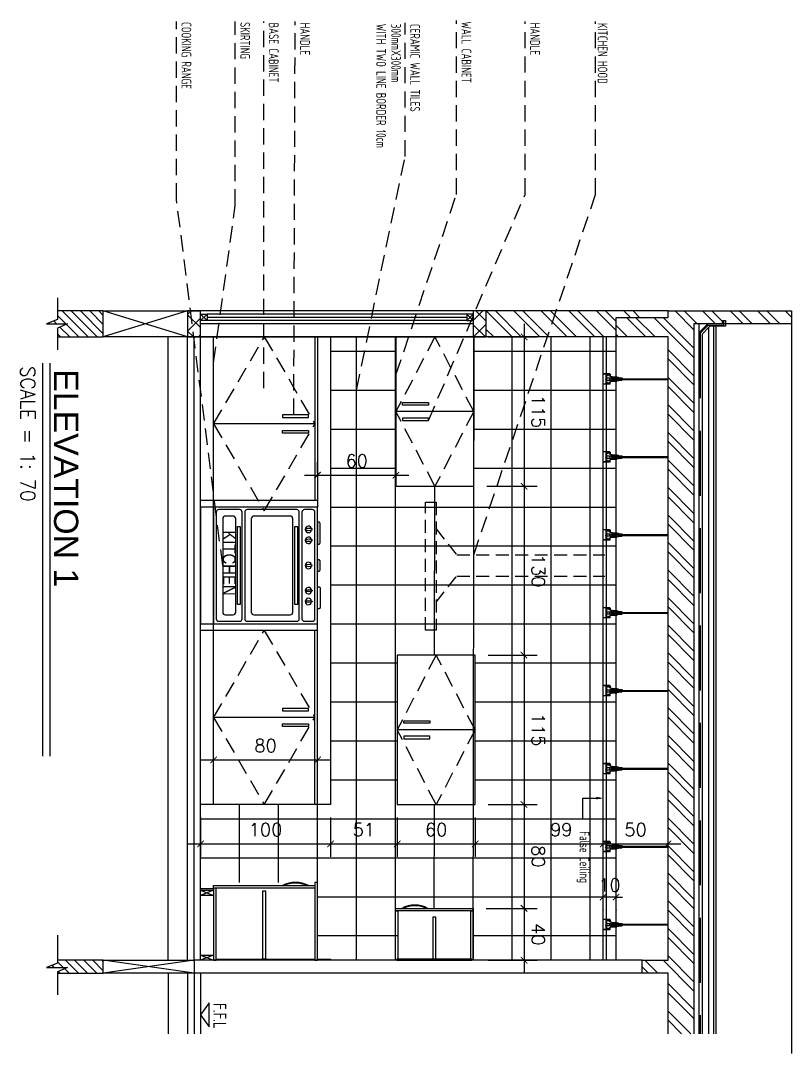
# Model space of a CAD drawing. Header units: centimetres. Extents: x -2623 to 107, y 3 to 2982.
# Drawn here: x -2623 to -2030, y 1576 to 2371 of the extents above; entities that cross this region are included whole.
import ezdxf
from ezdxf.xclip import XClip

# ---------------------------------------------------------------- set-up
doc = ezdxf.new("R2010")
doc.units = ezdxf.units.CM
doc.header["$LTSCALE"] = 100
doc.header["$MEASUREMENT"] = 0
doc.header["$XCLIPFRAME"] = 0
doc.header["$PDMODE"] = 35
doc.linetypes.add('CENTER2', pattern=[1.125, 0.75, -0.125, 0.125, -0.125])
doc.linetypes.add('HIDDEN', pattern=[0.375, 0.25, -0.125])
for name, color, linetype in [('CABINET', 4, 'Continuous'), ('CEILING', 161, 'Continuous'), ('CEILING HANGER', 8, 'Continuous'), ('DIM', 1, 'Continuous'), ('DIM-IN', 1, 'Continuous'), ('DOOR', 1, 'Continuous'), ('FINISHES', 4, 'Continuous'), ('FURNITURE', 111, 'Continuous'), ('HATCH', 8, 'Continuous'), ('HIDDEN -03', 8, 'HIDDEN'), ('ID_Flooring_02', 127, 'Continuous'), ('IDS-FIXT-DETAIL', 1, 'Continuous'), ('IDT-TXT25', 3, 'Continuous'), ('KITCHEN', 11, 'Continuous'), ('LEVEL', 2, 'Continuous'), ('SLAB H', 250, 'Continuous'), ('TEXT', 3, 'Continuous'), ('WALL HAT', 8, 'Continuous'), ('WALL HATCH', 252, 'Continuous'), ('WALL-01', 7, 'Continuous'), ('WALL-02', 3, 'Continuous'), ('WALL-03', 2, 'Continuous'), ('WALL-04', 1, 'Continuous'), ('WALL-05', 8, 'Continuous'), ('WALL-06', 9, 'Continuous'), ('WINDOWS', 1, 'Continuous')]:
    doc.layers.add(name, color=color, linetype=linetype)
doc.styles.add('arial-narrow', font='ARIALN.TTF')
doc.styles.add('ART', font='arial.ttf')
doc.styles.add('HB25Small', font='ARCHSTYL.SHX', dxfattribs={"width": 0.8, "height": 2.5})
doc.styles.add('ISO', font='isocp2.shx', dxfattribs={"width": 0.8})
doc.styles.add('ROMANS', font='romans')
doc.dimstyles.new('AS-17-100', dxfattribs={"dimtxt": 10, "dimasz": 5, "dimexe": 10, "dimexo": 10, "dimgap": 6, "dimtad": 1, "dimtoh": 1, "dimdec": 0, "dimdsep": 46, "dimtxsty": 'ROMANS', "dimblk1": 'ARCHTICK', "dimblk2": 'ARCHTICK', "dimsah": 1, "dimcen": 25, "dimdle": 10, "dimclrd": 1, "dimclre": 1, "dimclrt": 2, "dimadec": 0, "dimazin": 0, "dimtfac": 1, "dimtdec": 0, "dimtofl": 0, "dimtmove": 2, "dimatfit": 3, "dimldrblk": 'ARCHTICK', "dimfxl": 1, "dimtolj": 1, "dimtzin": 0, "dimarcsym": 0})
doc.dimstyles.new('DIM DET', dxfattribs={"dimtxt": 0.05, "dimasz": 0.025, "dimexe": 0.025, "dimexo": 0.025, "dimgap": 0.025, "dimtad": 1, "dimzin": 0, "dimdsep": 46, "dimtxsty": 'ISO', "dimblk": 'ARCHTICK', "dimcen": 0.1, "dimdle": 0.025, "dimclrd": 15, "dimclre": 15, "dimclrt": 2, "dimadec": 0, "dimazin": 0, "dimtfac": 1, "dimtmove": 2, "dimatfit": 0, "dimldrblk": 'ARCHTICK', "dimfxl": 0.17, "dimtzin": 1, "dimarcsym": 0})

# ---------------------------------------------------------------- blocks, each defined once
blk = doc.blocks.new('SUP')
at = {"layer": 'CEILING HANGER', "extrusion": (-6.56544e-09, 1.61575e-05, 1)}
for p, q in [((-555.86, -4415.29, 0.02), (-555.86, -4347.85, 0.02)), ((-555.25, -4415.29, 0.02), (-555.25, -4347.85, 0.02)), ((-557.24, -4420.73, 0.02), (-557.24, -4417, 0.02)), ((-556.44, -4415.38, 0.02), (-556.44, -4413.19, 0.02)), ((-556.44, -4422.11, 0.02), (-556.44, -4415.38, 0.02)), ((-554.61, -4419.5, 0.02), (-556.44, -4419.5, 0.02)), ((-556.34, -4415.29, 0.02), (-554.71, -4415.29, 0.02)), ((-556.23, -4421.14, 0.02), (-556.23, -4420.6, 0.02)), ((-554.89, -4420.53, 0.02), (-556.17, -4420.53, 0.02)), ((-555.86, -4414.67, 0.02), (-555.86, -4414.7, 0.02)), ((-555.86, -4414.7, 0.02), (-555.84, -4414.74, 0.02)), ((-555.84, -4414.74, 0.02), (-555.82, -4414.77, 0.02)), ((-555.82, -4414.77, 0.02), (-555.79, -4414.79, 0.02)), ((-555.24, -4420.02, 0.02), (-555.82, -4420.02, 0.02)), ((-555.24, -4420.27, 0.02), (-555.82, -4420.27, 0.02)), ((-555.79, -4414.79, 0.02), (-555.75, -4414.82, 0.02)), ((-555.75, -4414.82, 0.02), (-555.71, -4414.84, 0.02)), ((-555.71, -4414.84, 0.02), (-555.66, -4414.85, 0.02)), ((-555.66, -4414.85, 0.02), (-555.61, -4414.86, 0.02)), ((-555.61, -4414.86, 0.02), (-555.56, -4414.86, 0.02)), ((-555.56, -4414.86, 0.02), (-555.5, -4414.86, 0.02)), ((-555.5, -4414.86, 0.02), (-555.45, -4414.85, 0.02)), ((-555.45, -4414.85, 0.02), (-555.4, -4414.84, 0.02)), ((-555.4, -4414.84, 0.02), (-555.36, -4414.82, 0.02)), ((-555.36, -4414.82, 0.02), (-555.32, -4414.79, 0.02)), ((-555.32, -4414.79, 0.02), (-555.29, -4414.77, 0.02)), ((-555.29, -4414.77, 0.02), (-555.27, -4414.74, 0.02)), ((-555.27, -4414.74, 0.02), (-555.26, -4414.7, 0.02)), ((-555.26, -4414.7, 0.02), (-555.25, -4414.67, 0.02)), ((-554.83, -4421.14, 0.02), (-554.83, -4420.6, 0.02)), ((-554.61, -4415.38, 0.02), (-554.61, -4413.19, 0.02)), ((-554.61, -4422.1, 0.02), (-554.61, -4415.38, 0.02)), ((-553.82, -4420.73, 0.02), (-553.82, -4417, 0.02)), ((-559.5, -4422.53, 0.02), (-559.5, -4426.15, 0.02)), ((-559.37, -4423.36, 0.02), (-559.5, -4423.36, 0.02)), ((-559.5, -4426.15, 0.02), (-559.5, -4427.62, 0.02)), ((-559.5, -4427.62, 0.02), (-559.37, -4427.62, 0.02)), ((-559.37, -4422.53, 0.02), (-559.37, -4426.15, 0.02)), ((-559.37, -4426.15, 0.02), (-559.37, -4427.62, 0.02)), ((-559.25, -4422.29, 0.02), (-557.67, -4422.29, 0.02)), ((-559.25, -4422.41, 0.02), (-557.74, -4422.41, 0.02)), ((-558.92, -4423.15, 0.02), (-558.92, -4423.41, 0.02)), ((-558.73, -4424.21, 0.02), (-558.9, -4423.57, 0.02)), ((-558.57, -4423.16, 0.02), (-558.6, -4423.08, 0.02)), ((-558.4, -4423.28, 0.02), (-558.4, -4423.28, 0.02)), ((-556.23, -4425.11, 0.02), (-557.55, -4425.11, 0.02)), ((-556.35, -4425.11, 0.02), (-556.35, -4421.21, 0.02)), ((-556.29, -4421.21, 0.02), (-556.35, -4421.21, 0.02)), ((-554.83, -4425.11, 0.02), (-556.23, -4425.11, 0.02)), ((-555.07, -4425.48, 0.02), (-555.99, -4425.48, 0.02)), ((-555.74, -4421.21, 0.02), (-555.77, -4420.78, 0.02)), ((-555.28, -4420.78, 0.02), (-555.77, -4420.78, 0.02)), ((-555.74, -4421.21, 0.02), (-555.31, -4421.21, 0.02)), ((-555.31, -4421.21, 0.02), (-555.28, -4420.78, 0.02)), ((-553.5, -4425.11, 0.02), (-554.83, -4425.11, 0.02)), ((-554.71, -4421.21, 0.02), (-554.77, -4421.21, 0.02)), ((-554.71, -4425.11, 0.02), (-554.71, -4421.21, 0.02)), ((-551.81, -4422.29, 0.02), (-553.39, -4422.29, 0.02)), ((-551.81, -4422.41, 0.02), (-553.32, -4422.41, 0.02)), ((-552.66, -4423.28, 0.02), (-552.66, -4423.28, 0.02)), ((-552.49, -4423.16, 0.02), (-552.46, -4423.08, 0.02)), ((-552.33, -4424.21, 0.02), (-552.15, -4423.57, 0.02)), ((-552.13, -4423.15, 0.02), (-552.13, -4423.41, 0.02)), ((-551.68, -4422.53, 0.02), (-551.68, -4426.15, 0.02)), ((-551.68, -4423.36, 0.02), (-551.56, -4423.36, 0.02)), ((-551.68, -4426.15, 0.02), (-551.68, -4427.62, 0.02)), ((-551.56, -4427.62, 0.02), (-551.68, -4427.62, 0.02)), ((-551.56, -4422.53, 0.02), (-551.56, -4426.15, 0.02)), ((-551.56, -4426.15, 0.02), (-551.56, -4427.62, 0.02))]:
    blk.add_line(p, q, dxfattribs=at)
at = {"layer": 'CEILING HANGER', "extrusion": (-6.56544e-09, 1.61575e-05, 1), "const_width": 0.244, "elevation": -0.07}
blk.add_lwpolyline([(-558.58, -4423.04, 1), (-559.07, -4423.04), (-559.07, -4423.22, 0.267949), (-558.99, -4423.35, -0.57735), (-558.99, -4423.61, 0.267949), (-559.07, -4423.75), (-559.07, -4424.04, 0.267949), (-558.99, -4424.17, -0.57735), (-558.99, -4424.43, 0.267949), (-559.07, -4424.56), (-559.07, -4424.85, 0.267949), (-558.99, -4424.98, -0.57735), (-558.99, -4425.25, 0.267949), (-559.07, -4425.38), (-559.07, -4425.7, 0.414214), (-558.92, -4425.85), (-558.23, -4425.85, 0.247529), (-558.1, -4425.78, -0.247529), (-557.98, -4425.72), (-557.55, -4425.72, -0.247529), (-557.43, -4425.78, 0.247529), (-557.3, -4425.85), (-555.79, -4425.85, 0.267949), (-555.66, -4425.77, -0.57735), (-555.4, -4425.77, 0.267949), (-555.26, -4425.85), (-553.76, -4425.85, 0.247529), (-553.63, -4425.78, -0.247529), (-553.51, -4425.72), (-553.08, -4425.72, -0.247529), (-552.95, -4425.78, 0.247529), (-552.83, -4425.85), (-552.14, -4425.85, 0.414214), (-551.99, -4425.7), (-551.99, -4425.38, 0.267949), (-552.07, -4425.25, -0.57735), (-552.07, -4424.98, 0.267949), (-551.99, -4424.85), (-551.99, -4424.56, 0.267949), (-552.07, -4424.43, -0.57735), (-552.07, -4424.17, 0.267949), (-551.99, -4424.04), (-551.99, -4423.75, 0.267949), (-552.07, -4423.61, -0.57735), (-552.07, -4423.35, 0.267949), (-551.99, -4423.22), (-551.99, -4423.04, 1), (-552.48, -4423.04)], format="xyb", dxfattribs=at)
at = {"layer": 'CEILING HANGER', "extrusion": (-6.56544e-09, 1.61575e-05, 1)}
for centre, radius in [((-555.53, -4417.24, -0.05), 0.342), ((-555.53, -4416.02, -0.05), 0.252), ((-555.53, -4418.46, -0.05), 0.252)]:
    blk.add_circle(centre, radius, dxfattribs=at)
for centre, radius, start, end in [((-560.29, -4420.73, -0.05), 3.05, 315.57546, 359.99997), ((-554.37, -4417.4, -0.05), 2.89, 132.9462, 171.87884), ((-555.53, -4414.15, -0.05), 1.33, 104.50313, 133.57695), ((-556.17, -4420.6, -0.05), 0.061, 90, 179.99997), ((-555.82, -4420.14, -0.05), 0.122, 90, 270), ((-555.53, -4414.15, -0.05), 1.33, 46.37131, 77.91646), ((-555.24, -4420.14, -0.05), 0.122, 270, 90), ((-554.89, -4420.6, -0.05), 0.061, 359.99997, 90), ((-556.68, -4417.4, -0.05), 2.89, 8.12116, 47.05378), ((-550.77, -4420.73, -0.05), 3.05, 179.99997, 224.42459), ((-559.25, -4422.53, -0.05), 0.244, 90, 179.99997), ((-559.25, -4422.53, -0.05), 0.122, 90, 179.99997), ((-558.74, -4423.15, -0.05), 0.183, 102.99763, 179.99997), ((-558.31, -4423.41, -0.05), 0.61, 179.99997, 195.00001), ((-557.47, -4423.62, -0.05), 1.37, 195.00001, 270), ((-558.75, -4423.09, -0.05), 0.122, 77.0024, 102.99763), ((-558.77, -4423.15, -0.05), 0.183, 20, 77.0024), ((-558.4, -4423.1, -0.05), 0.183, 200, 270), ((-558.4, -4423.1, -0.05), 0.183, 270, 357.8496), ((-557.85, -4423.12, -0.05), 0.366, 135.57546, 177.8496), ((-555.53, -4421.14, -0.05), 1.33, 226.42304, 313.62869), ((-555.99, -4425.11, -0.05), 0.366, 179.99997, 270), ((-556.29, -4421.14, -0.05), 0.061, 270, 359.99997), ((-555.07, -4425.11, -0.05), 0.366, 270, 359.99997), ((-554.77, -4421.14, -0.05), 0.061, 179.99997, 270), ((-553.58, -4423.62, -0.05), 1.37, 270, 344.99999), ((-553.21, -4423.12, -0.05), 0.366, 2.15038, 44.42459), ((-552.66, -4423.1, -0.05), 0.183, 182.15038, 270), ((-552.66, -4423.1, -0.05), 0.183, 270, 340.00002), ((-552.29, -4423.15, -0.05), 0.183, 102.99763, 160.00002), ((-552.3, -4423.09, -0.05), 0.122, 77.0024, 102.99763), ((-552.32, -4423.15, -0.05), 0.183, 359.99997, 77.0024), ((-552.74, -4423.41, -0.05), 0.61, 344.99999, 359.99997), ((-551.81, -4422.53, -0.05), 0.244, 359.99997, 90), ((-551.81, -4422.53, -0.05), 0.122, 359.99997, 90)]:
    blk.add_arc(centre, radius, start, end, dxfattribs=at)
blk = doc.blocks.new('FALSE CEILING')
at = {"xscale": -1}
for p in [(-1545.11, 4427.62, -0.02), (-1485.11, 4427.62, -0.02), (-1425.11, 4427.62, -0.02), (-1365.11, 4427.62, -0.02), (-1305.11, 4427.62, -0.02), (-1245.11, 4427.62, -0.02), (-1185.11, 4427.62, -0.02), (-1125.11, 4427.62, -0.02), (-1065.11, 4427.62, -0.02), (-1005.11, 4427.62, -0.02), (-945.11, 4427.62, -0.02), (-885.11, 4427.62, -0.02), (-825.11, 4427.62, -0.02), (-765.11, 4427.62, -0.02), (-705.11, 4427.62, -0.02), (-645.11, 4427.62, -0.02), (-585.11, 4427.62, -0.02), (-525.11, 4427.62, -0.02), (-465.11, 4427.62, -0.02), (-405.11, 4427.62, -0.02), (-345.11, 4427.62, -0.02), (-285.11, 4427.62, -0.02), (-225.11, 4427.62, -0.02), (-165.11, 4427.62, -0.02), (-105.11, 4427.62, -0.02), (-45.11, 4427.62, -0.02), (14.89, 4427.62, -0.02), (74.89, 4427.62, -0.02), (134.89, 4427.62, -0.02), (194.89, 4427.62, -0.02), (254.89, 4427.62, -0.02), (314.89, 4427.62, -0.02), (374.89, 4427.62, -0.02), (434.89, 4427.62, -0.02)]:
    blk.add_blockref('SUP', p, dxfattribs=at)
blk = doc.blocks.new('A$C3cebbd98')
at = {"layer": 'DOOR', "linetype": 'Continuous'}
for p, q in [((2.5, 205, 0), (2.5, 5, 0)), ((5, 205, 0), (5, 5, 0)), ((7.5, 205, 0), (7.5, 5, 0))]:
    blk.add_line(p, q, dxfattribs=at)
at = {"layer": 'WALL-01'}
blk.add_line((20, 220), (0, 220, 0), dxfattribs=at)
at = {"layer": 'WALL-01', "linetype": 'Continuous'}
blk.add_line((20, 0), (0, 0), dxfattribs=at)
at = {"layer": 'WALL-02', "color": 2}
for p, q in [((0, 210, 0), (0, 0)), ((10, 210, 0), (10, 0))]:
    blk.add_line(p, q, dxfattribs=at)
at = {"layer": 'WALL-02', "linetype": 'Continuous'}
blk.add_lwpolyline([(0, 210), (20, 210), (20, 220), (0, 220)], close=True, dxfattribs=at)
at = {"layer": 'WINDOWS', "color": 8}
for p, q in [((7.5, 205, 0), (2.5, 210, 0)), ((2.5, 205, 0), (7.5, 210, 0)), ((7.5, 5, 0), (2.5, 0, 0)), ((2.5, 5, 0), (7.5, 0, 0))]:
    blk.add_line(p, q, dxfattribs=at)
at = {"layer": 'WINDOWS', "color": 2, "elevation": 0}
for points in [[(2.5, 205), (7.5, 205), (7.5, 210), (2.5, 210)], [(2.5, 5), (7.5, 5), (7.5, 0), (2.5, 0)]]:
    blk.add_lwpolyline(points, close=True, dxfattribs=at)
blk = doc.blocks.new('hhh')
at = {"layer": 'HATCH'}
h = blk.add_hatch(dxfattribs=at)
h.set_pattern_fill('ANSI37', color=256, scale=72, angle=540)
h.set_pattern_definition([(45, (515.022, 2787.437), (-6.36396, 6.36396), []), (135, (515.022, 2787.437), (-6.36396, -6.36396), [])])
h.paths.add_polyline_path([(433.43, 1712.38), (453.43, 1712.38), (453.43, 1722.38), (433.43, 1722.38)])
h = blk.add_hatch(dxfattribs=at)
h.set_pattern_fill('ANSI37', color=256, scale=72, angle=540)
h.set_pattern_definition([(225, (-751.5735, 1054.391), (6.36396, -6.36396), []), (315, (-751.5735, 1054.391), (6.36396, 6.36396), [])])
h.paths.add_polyline_path([(433.43, 1492.38), (453.43, 1492.38), (453.43, 1502.38), (433.43, 1502.38)])
at = {"layer": 'WALL-01'}
for p, q in [((433.43, 1722.38), (433.43, 1712.38)), ((453.43, 1722.38), (453.43, 1712.38))]:
    blk.add_line(p, q, dxfattribs=at)
at = {"layer": 'WALL-01', "linetype": 'ByBlock'}
for p, q in [((433.43, 1712.38), (433.43, 1722.38)), ((453.43, 1712.38), (453.43, 1722.38))]:
    blk.add_line(p, q, dxfattribs=at)
at = {"layer": 'WALL-03'}
blk.add_line((453.43, 1712.38), (453.43, 1502.38), dxfattribs=at)
at = {"layer": 'FINISHES', "color": 4, "xscale": -1, "rotation": 180}
blk.add_blockref('A$C3cebbd98', (433.43, 1712.38), dxfattribs=at)
blk = doc.blocks.new('hjf')
at = {"layer": 'ID_Flooring_02'}
for p, q in [((2303.37, 1262.88, 0), (2783.37, 1262.88, 0)), ((2322.37, 1152.88, 0), (2322.37, 1262.88, 0)), ((2352.37, 1032.88, 0), (2352.37, 1262.88, 0)), ((2382.37, 942.88, 0), (2382.37, 1262.88, 0)), ((2412.37, 942.88, 0), (2412.37, 1262.88, 0)), ((2442.37, 1154.3, 0), (2442.37, 1262.88, 0)), ((2472.37, 1154.3, 0), (2472.37, 1262.88, 0)), ((2502.37, 1154.3, 0), (2502.37, 1262.88, 0)), ((2532.37, 1154.3, 0), (2532.37, 1262.88, 0)), ((2562.37, 1042.88, 0), (2562.37, 1262.88, 0)), ((2592.37, 1042.88, 0), (2592.37, 1262.88, 0)), ((2622.37, 1042.88, 0), (2622.37, 1262.88, 0)), ((2652.37, 1042.88, 0), (2652.37, 1262.88, 0)), ((2682.37, 1153.29, 0), (2682.37, 1262.88, 0)), ((2712.37, 1153.29, 0), (2712.37, 1262.88, 0)), ((2742.37, 1153.29, 0), (2742.37, 1262.88, 0)), ((2742.37, 1153.29, 0), (2742.37, 1262.88, 0)), ((2772.37, 1153.29, 0), (2772.37, 1262.88, 0)), ((2303.37, 1242.88, 0), (2783.37, 1242.88, 0)), ((2303.37, 1212.88, 0), (2783.37, 1212.88, 0)), ((2303.37, 1182.88, 0), (2783.37, 1182.88, 0)), ((2303.49, 1152.66, 0), (2783.37, 1153.48, 0)), ((2303.49, 1122.72, 0), (2304.37, 1122.72, 0)), ((2343.37, 1122.79, 0), (2423.37, 1122.92, 0)), ((2538.37, 1123.12, 0), (2668.37, 1123.35, 0)), ((2303.49, 1092.88, 0), (2783.37, 1092.88, 0)), ((2322.37, 1032.88, 0), (2322.37, 1094.88, 0)), ((2442.37, 1042.88, 0), (2442.37, 1094.3, 0)), ((2472.37, 1042.88, 0), (2472.37, 1094.3, 0)), ((2502.37, 1042.88, 0), (2502.37, 1094.3, 0)), ((2532.37, 1042.88, 0), (2532.37, 1094.3, 0)), ((2682.37, 1042.88, 0), (2682.37, 1092.88, 0)), ((2712.37, 1042.88, 0), (2712.37, 1092.88, 0)), ((2742.37, 1042.88, 0), (2742.37, 1092.88, 0)), ((2742.37, 1042.88, 0), (2742.37, 1092.88, 0)), ((2772.37, 1042.88, 0), (2772.37, 1092.88, 0)), ((2303.49, 1062.88, 0), (2783.37, 1062.88, 0)), ((2303.49, 1032.88, 0), (2423.37, 1032.88, 0)), ((2363.37, 1002.88, 0), (2423.37, 1002.88, 0)), ((2363.37, 972.88, 0), (2423.37, 972.88, 0))]:
    blk.add_line(p, q, dxfattribs=at)
blk = doc.blocks.new('A$C231F67FB')
at = {"layer": 'KITCHEN'}
blk.add_line((-0.15, 0.1), (0.75, 0.1), dxfattribs=at)
for points in [[(-0.15, 0), (0.75, 0), (0.75, 0.9), (-0.15, 0.9)], [(0.6, 0.725), (0, 0.725), (0, 0.745), (0.6, 0.745)], [(0.6, 0.285), (0, 0.285), (0, 0.305), (0.6, 0.305)]]:
    blk.add_lwpolyline(points, close=True, dxfattribs=at)
for points in [[(-0.11, 0.78), (0.71, 0.78, 0.414214), (0.73, 0.8), (0.73, 0.86, 0.414214), (0.71, 0.88), (-0.11, 0.88, 0.414214), (-0.13, 0.86), (-0.13, 0.8, 0.414214)], [(-0.0335, 0.9), (0.1367, 0.9), (0.1367, 0.91, 0.414214), (0.1267, 0.92), (-0.0235, 0.92, 0.414214), (-0.0335, 0.91)], [(0.2553, 0.9), (0.3447, 0.9), (0.3447, 0.91, 0.414214), (0.3347, 0.92), (0.2653, 0.92, 0.414214), (0.2553, 0.91)], [(0.6335, 0.9), (0.4633, 0.9), (0.4633, 0.91, -0.414214), (0.4733, 0.92), (0.6235, 0.92, -0.414214), (0.6335, 0.91)], [(0.0223, 0.8616, 0.273154), (0.0223, 0.805, 0.273154)], [(0.1063, 0.8616, 0.273154), (0.1063, 0.805, 0.273154)], [(0.3, 0.8616, 0.273154), (0.3, 0.805, 0.273154)], [(0.4937, 0.8616, -0.273154), (0.4937, 0.805, -0.273154)], [(0.5777, 0.8616, -0.273154), (0.5777, 0.805, -0.273154)], [(-0.11, 0.34), (0.71, 0.34, 0.414214), (0.73, 0.36), (0.73, 0.74, 0.414214), (0.71, 0.76), (-0.11, 0.76, 0.414214), (-0.13, 0.74), (-0.13, 0.36, 0.414214)], [(-0.06, 0.39), (0.66, 0.39, 0.414214), (0.68, 0.41), (0.68, 0.69, 0.414214), (0.66, 0.71), (-0.06, 0.71, 0.414214), (-0.08, 0.69), (-0.08, 0.41, 0.414214)], [(-0.11, 0.12), (0.71, 0.12, 0.414214), (0.73, 0.14), (0.73, 0.3, 0.414214), (0.71, 0.32), (-0.11, 0.32, 0.414214), (-0.13, 0.3), (-0.13, 0.14, 0.414214)], [(-0.06, 0.17), (0.66, 0.17, 0.414214), (0.68, 0.19), (0.68, 0.25, 0.414214), (0.66, 0.27), (-0.06, 0.27, 0.414214), (-0.08, 0.25), (-0.08, 0.19, 0.414214)]]:
    blk.add_lwpolyline(points, format="xyb", close=True, dxfattribs=at)
for centre in [(0.0223, 0.83), (0.1063, 0.83), (0.3, 0.83), (0.4937, 0.83), (0.5777, 0.83)]:
    blk.add_arc(centre, 0.025, 97.89993, 82.10007, dxfattribs=at)
blk = doc.blocks.new('_ARCHTICK')
at = {"color": 0, "linetype": 'ByBlock', "const_width": 0.15}
blk.add_lwpolyline([(-0.5, -0.5), (0.5, 0.5)], dxfattribs=at)
blk = doc.blocks.new('*D98')
at = {"layer": 'Defpoints', "color": 0, "transparency": 16777216}
for p in [(1524.54, 163.59), (1524.54, 163.59), (1524.54, 83.59)]:
    blk.add_point(p, dxfattribs=at)
at = {"layer": 'DIM', "color": 1, "lineweight": -2, "transparency": 16777216}
blk.add_line((1524.54, 73.59), (1524.54, 173.59), dxfattribs=at)
at = {"layer": 'DIM', "color": 1, "lineweight": -2, "transparency": 16777216, "xscale": 5, "yscale": 5, "zscale": 5}
for p, rotation in [((1524.54, 163.59), 90), ((1524.54, 83.59), 270)]:
    blk.add_blockref('_ARCHTICK', p, dxfattribs=dict(at, rotation=rotation))
at = {"layer": 'DIM', "color": 2, "transparency": 16777216, "insert": (1513.54, 123.59), "char_height": 10, "attachment_point": 5, "rotation": 90, "style": 'ROMANS'}
blk.add_mtext('\\A1;80', dxfattribs=at)
blk = doc.blocks.new('cc')
at = {"layer": 'WALL-04'}
for p, q in [((3498.83, -6003.92), (3502.83, -6013.92)), ((3498.83, -6013.92), (3502.83, -6003.92)), ((3548.83, -6003.92), (3552.83, -6013.92)), ((3548.83, -6013.92), (3552.83, -6003.92))]:
    blk.add_line(p, q, dxfattribs=at)
for points in [[(3512.83, -5803.92), (3514.83, -5803.92), (3514.83, -5863.92), (3512.83, -5863.92)], [(3552.83, -5804.92), (3551.83, -5804.92), (3551.83, -5862.92), (3552.83, -5862.92)], [(3519.33, -5832.92), (3551.83, -5832.92), (3551.83, -5834.92), (3519.33, -5834.92)], [(3552.83, -5923.92), (3551.83, -5923.92), (3551.83, -5913.92), (3552.83, -5913.92)], [(3552.83, -5923.92), (3492.83, -5923.92), (3492.83, -5925.92), (3552.83, -5925.92)], [(3497.33, -6003.92), (3495.33, -6003.92), (3495.33, -5925.92), (3497.33, -5925.92)], [(3551.83, -5925.92), (3552.83, -5925.92), (3552.83, -6001.92), (3551.83, -6001.92)], [(3499.33, -5963.92), (3551.83, -5963.92), (3551.83, -5965.92), (3499.33, -5965.92)], [(3552.83, -6001.92), (3497.33, -6001.92), (3497.33, -6003.92), (3552.83, -6003.92)], [(3498.83, -6003.92), (3502.83, -6003.92), (3502.83, -6013.92), (3498.83, -6013.92)], [(3548.83, -6003.92), (3552.83, -6003.92), (3552.83, -6013.92), (3548.83, -6013.92)]]:
    blk.add_lwpolyline(points, close=True, dxfattribs=at)
for points in [[(3551.83, -5805.92), (3514.83, -5805.92), (3514.83, -5803.92), (3552.83, -5803.92), (3552.83, -5805.92)], [(3552.83, -5861.92), (3552.83, -5863.92), (3514.83, -5863.92), (3514.83, -5861.92), (3551.83, -5861.92)]]:
    blk.add_lwpolyline(points, dxfattribs=at)
at = {"layer": 'WALL-04', "elevation": 0}
blk.add_lwpolyline([(3498.83, -6003.92), (3497.83, -6003.92), (3497.83, -6013.92), (3498.83, -6013.92)], close=True, dxfattribs=at)
at = {"layer": 'WALL-04'}
for centre, radius, start, end in [((3531.58, -5848.92), 21.25, 151.92751, 208.07249), ((3531.58, -5848.92), 20.75, 154.63732, 205.36268), ((3514.08, -5940.92), 21.25, 151.92751, 208.07249), ((3514.08, -5940.92), 20.75, 154.63732, 205.36268)]:
    blk.add_arc(centre, radius, start, end, dxfattribs=at)
blk = doc.blocks.new('*D88')
at = {"layer": 'Defpoints', "color": 0, "transparency": 16777216}
for p in [(-2484.69, 1768, 0), (-2384.69, 1768, 0), (-2384.69, 1737.61)]:
    blk.add_point(p, dxfattribs=at)
at = {"layer": 'DIM', "color": 1, "lineweight": -2, "transparency": 16777216}
for p, q in [((-2484.69, 1758), (-2484.69, 1727.61)), ((-2384.69, 1758), (-2384.69, 1727.61)), ((-2494.69, 1737.61), (-2374.69, 1737.61))]:
    blk.add_line(p, q, dxfattribs=at)
at = {"layer": 'DIM', "color": 1, "lineweight": -2, "transparency": 16777216, "xscale": 5, "yscale": 5, "zscale": 5, "rotation": 180}
blk.add_blockref('_ARCHTICK', (-2484.69, 1737.61), dxfattribs=at)
at = {"layer": 'DIM', "color": 1, "lineweight": -2, "transparency": 16777216, "xscale": 5, "yscale": 5, "zscale": 5}
blk.add_blockref('_ARCHTICK', (-2384.69, 1737.61), dxfattribs=at)
at = {"layer": 'DIM', "color": 2, "transparency": 16777216, "insert": (-2434.69, 1748.61), "char_height": 10, "attachment_point": 5, "style": 'ROMANS'}
blk.add_mtext('\\A1;100', dxfattribs=at)
blk = doc.blocks.new('*D89')
at = {"layer": 'Defpoints', "color": 0, "transparency": 16777216}
for p in [(-2384.69, 1768, 0), (-2333.26, 1768, 0), (-2333.26, 1737.61)]:
    blk.add_point(p, dxfattribs=at)
at = {"layer": 'DIM', "color": 1, "lineweight": -2, "transparency": 16777216}
for p, q in [((-2384.69, 1758), (-2384.69, 1727.61)), ((-2333.26, 1758), (-2333.26, 1727.61)), ((-2394.69, 1737.61), (-2323.26, 1737.61))]:
    blk.add_line(p, q, dxfattribs=at)
at = {"layer": 'DIM', "color": 1, "lineweight": -2, "transparency": 16777216, "xscale": 5, "yscale": 5, "zscale": 5, "rotation": 180}
blk.add_blockref('_ARCHTICK', (-2384.69, 1737.61), dxfattribs=at)
at = {"layer": 'DIM', "color": 1, "lineweight": -2, "transparency": 16777216, "xscale": 5, "yscale": 5, "zscale": 5}
blk.add_blockref('_ARCHTICK', (-2333.26, 1737.61), dxfattribs=at)
at = {"layer": 'DIM', "color": 2, "transparency": 16777216, "insert": (-2358.97, 1748.61), "char_height": 10, "attachment_point": 5, "style": 'ROMANS'}
blk.add_mtext('\\A1;51', dxfattribs=at)
blk = doc.blocks.new('*D90')
at = {"layer": 'Defpoints', "color": 0, "transparency": 16777216}
for p in [(-2333.26, 1768, 0), (-2273.26, 1768, 0), (-2273.26, 1737.61)]:
    blk.add_point(p, dxfattribs=at)
at = {"layer": 'DIM', "color": 1, "lineweight": -2, "transparency": 16777216}
for p, q in [((-2333.26, 1758), (-2333.26, 1727.61)), ((-2273.26, 1758), (-2273.26, 1727.61)), ((-2343.26, 1737.61), (-2263.26, 1737.61))]:
    blk.add_line(p, q, dxfattribs=at)
at = {"layer": 'DIM', "color": 1, "lineweight": -2, "transparency": 16777216, "xscale": 5, "yscale": 5, "zscale": 5, "rotation": 180}
blk.add_blockref('_ARCHTICK', (-2333.26, 1737.61), dxfattribs=at)
at = {"layer": 'DIM', "color": 1, "lineweight": -2, "transparency": 16777216, "xscale": 5, "yscale": 5, "zscale": 5}
blk.add_blockref('_ARCHTICK', (-2273.26, 1737.61), dxfattribs=at)
at = {"layer": 'DIM', "color": 2, "transparency": 16777216, "insert": (-2303.26, 1748.61), "char_height": 10, "attachment_point": 5, "style": 'ROMANS'}
blk.add_mtext('\\A1;60', dxfattribs=at)
blk = doc.blocks.new('*D91')
at = {"layer": 'Defpoints', "color": 0, "transparency": 16777216}
for p in [(-2273.26, 1768, 0), (-2174.69, 1737.61, 0), (-2174.69, 1737.61)]:
    blk.add_point(p, dxfattribs=at)
at = {"layer": 'DIM', "color": 1, "lineweight": -2, "transparency": 16777216}
for p, q in [((-2273.26, 1758), (-2273.26, 1727.61)), ((-2283.26, 1737.61), (-2164.69, 1737.61))]:
    blk.add_line(p, q, dxfattribs=at)
at = {"layer": 'DIM', "color": 1, "lineweight": -2, "transparency": 16777216, "xscale": 5, "yscale": 5, "zscale": 5, "rotation": 180}
blk.add_blockref('_ARCHTICK', (-2273.26, 1737.61), dxfattribs=at)
at = {"layer": 'DIM', "color": 1, "lineweight": -2, "transparency": 16777216, "xscale": 5, "yscale": 5, "zscale": 5}
blk.add_blockref('_ARCHTICK', (-2174.69, 1737.61), dxfattribs=at)
at = {"layer": 'DIM', "color": 2, "transparency": 16777216, "insert": (-2206.91, 1748.61), "char_height": 10, "attachment_point": 5, "style": 'ROMANS'}
blk.add_mtext('\\A1;99', dxfattribs=at)
blk = doc.blocks.new('*D92')
at = {"layer": 'Defpoints', "color": 0, "transparency": 16777216}
for p in [(-2174.69, 1737.61, 0), (-2124.69, 1737.61), (-2124.69, 1735.82, 0)]:
    blk.add_point(p, dxfattribs=at)
at = {"layer": 'DIM', "color": 1, "lineweight": -2, "transparency": 16777216}
for p, q in [((-2124.69, 1745.82), (-2124.69, 1747.61)), ((-2184.69, 1737.61), (-2114.69, 1737.61))]:
    blk.add_line(p, q, dxfattribs=at)
at = {"layer": 'DIM', "color": 1, "lineweight": -2, "transparency": 16777216, "xscale": 5, "yscale": 5, "zscale": 5, "rotation": 180}
blk.add_blockref('_ARCHTICK', (-2174.69, 1737.61), dxfattribs=at)
at = {"layer": 'DIM', "color": 1, "lineweight": -2, "transparency": 16777216, "xscale": 5, "yscale": 5, "zscale": 5}
blk.add_blockref('_ARCHTICK', (-2124.69, 1737.61), dxfattribs=at)
at = {"layer": 'DIM', "color": 2, "transparency": 16777216, "insert": (-2149.69, 1748.61), "char_height": 10, "attachment_point": 5, "style": 'ROMANS'}
blk.add_mtext('\\A1;50', dxfattribs=at)
blk = doc.blocks.new('*D93')
at = {"layer": 'Defpoints', "color": 0, "transparency": 16777216}
for p in [(-2273.26, 2128, 0), (-2274.27, 2013, 0), (-2235.6, 2013)]:
    blk.add_point(p, dxfattribs=at)
at = {"layer": 'DIM', "color": 1, "lineweight": -2, "transparency": 16777216}
for p, q in [((-2235.6, 2138), (-2235.6, 2003)), ((-2263.26, 2128), (-2225.6, 2128)), ((-2264.27, 2013), (-2225.6, 2013))]:
    blk.add_line(p, q, dxfattribs=at)
at = {"layer": 'DIM', "color": 1, "lineweight": -2, "transparency": 16777216, "xscale": 5, "yscale": 5, "zscale": 5}
for p, rotation in [((-2235.6, 2128), 90), ((-2235.6, 2013), 270)]:
    blk.add_blockref('_ARCHTICK', p, dxfattribs=dict(at, rotation=rotation))
at = {"layer": 'DIM', "color": 2, "transparency": 16777216, "insert": (-2224.6, 2070.5), "char_height": 10, "attachment_point": 5, "rotation": 270, "style": 'ROMANS'}
blk.add_mtext('\\A1;115', dxfattribs=at)
blk = doc.blocks.new('*D94')
at = {"layer": 'Defpoints', "color": 0, "transparency": 16777216}
for p in [(-2274.27, 2013, 0), (-2273.26, 1883, 0), (-2235.6, 1883)]:
    blk.add_point(p, dxfattribs=at)
at = {"layer": 'DIM', "color": 1, "lineweight": -2, "transparency": 16777216}
for p, q in [((-2235.6, 2023), (-2235.6, 1873)), ((-2264.27, 2013), (-2225.6, 2013)), ((-2263.26, 1883), (-2225.6, 1883))]:
    blk.add_line(p, q, dxfattribs=at)
at = {"layer": 'DIM', "color": 1, "lineweight": -2, "transparency": 16777216, "xscale": 5, "yscale": 5, "zscale": 5}
for p, rotation in [((-2235.6, 2013), 90), ((-2235.6, 1883), 270)]:
    blk.add_blockref('_ARCHTICK', p, dxfattribs=dict(at, rotation=rotation))
at = {"layer": 'DIM', "color": 2, "transparency": 16777216, "insert": (-2224.6, 1948), "char_height": 10, "attachment_point": 5, "rotation": 270, "style": 'ROMANS'}
blk.add_mtext('\\A1;130', dxfattribs=at)
blk = doc.blocks.new('*D95')
at = {"layer": 'Defpoints', "color": 0, "transparency": 16777216}
for p in [(-2273.26, 1883, 0), (-2273.26, 1768, 0), (-2235.6, 1768)]:
    blk.add_point(p, dxfattribs=at)
at = {"layer": 'DIM', "color": 1, "lineweight": -2, "transparency": 16777216}
for p, q in [((-2235.6, 1893), (-2235.6, 1758)), ((-2263.26, 1883), (-2225.6, 1883)), ((-2263.26, 1768), (-2225.6, 1768))]:
    blk.add_line(p, q, dxfattribs=at)
at = {"layer": 'DIM', "color": 1, "lineweight": -2, "transparency": 16777216, "xscale": 5, "yscale": 5, "zscale": 5}
for p, rotation in [((-2235.6, 1883), 90), ((-2235.6, 1768), 270)]:
    blk.add_blockref('_ARCHTICK', p, dxfattribs=dict(at, rotation=rotation))
at = {"layer": 'DIM', "color": 2, "transparency": 16777216, "insert": (-2224.6, 1825.5), "char_height": 10, "attachment_point": 5, "rotation": 270, "style": 'ROMANS'}
blk.add_mtext('\\A1;115', dxfattribs=at)
blk = doc.blocks.new('*D96')
at = {"layer": 'Defpoints', "color": 0, "transparency": 16777216}
for p in [(-2273.26, 1768, 0), (-2274.83, 1688, 0), (-2235.6, 1688)]:
    blk.add_point(p, dxfattribs=at)
at = {"layer": 'DIM', "color": 1, "lineweight": -2, "transparency": 16777216}
for p, q in [((-2235.6, 1778), (-2235.6, 1678)), ((-2263.26, 1768), (-2225.6, 1768)), ((-2264.83, 1688), (-2225.6, 1688))]:
    blk.add_line(p, q, dxfattribs=at)
at = {"layer": 'DIM', "color": 1, "lineweight": -2, "transparency": 16777216, "xscale": 5, "yscale": 5, "zscale": 5}
for p, rotation in [((-2235.6, 1768), 90), ((-2235.6, 1688), 270)]:
    blk.add_blockref('_ARCHTICK', p, dxfattribs=dict(at, rotation=rotation))
at = {"layer": 'DIM', "color": 2, "transparency": 16777216, "insert": (-2224.6, 1728), "char_height": 10, "attachment_point": 5, "rotation": 270, "style": 'ROMANS'}
blk.add_mtext('\\A1;80', dxfattribs=at)
blk = doc.blocks.new('*D97')
at = {"layer": 'Defpoints', "color": 0, "transparency": 16777216}
for p in [(-2274.83, 1688, 0), (-2273.26, 1648, 0), (-2235.6, 1648)]:
    blk.add_point(p, dxfattribs=at)
at = {"layer": 'DIM', "color": 1, "lineweight": -2, "transparency": 16777216}
for p, q in [((-2235.6, 1698), (-2235.6, 1638)), ((-2264.83, 1688), (-2225.6, 1688)), ((-2263.26, 1648), (-2225.6, 1648))]:
    blk.add_line(p, q, dxfattribs=at)
at = {"layer": 'DIM', "color": 1, "lineweight": -2, "transparency": 16777216, "xscale": 5, "yscale": 5, "zscale": 5}
for p, rotation in [((-2235.6, 1688), 90), ((-2235.6, 1648), 270)]:
    blk.add_blockref('_ARCHTICK', p, dxfattribs=dict(at, rotation=rotation))
at = {"layer": 'DIM', "color": 2, "transparency": 16777216, "insert": (-2224.6, 1668), "char_height": 10, "attachment_point": 5, "rotation": 270, "style": 'ROMANS'}
blk.add_mtext('\\A1;40', dxfattribs=at)
blk = doc.blocks.new('*D99')
at = {"layer": 'Defpoints', "color": 0, "transparency": 16777216}
for p in [(-2334.27, 2021.52), (-2394.69, 2013, 0), (-2334.27, 2013, 0)]:
    blk.add_point(p, dxfattribs=at)
at = {"layer": 'DIM', "color": 1, "lineweight": -2, "transparency": 16777216}
for p, q in [((-2394.69, 2023), (-2394.69, 2031.52)), ((-2334.27, 2023), (-2334.27, 2031.52)), ((-2404.69, 2021.52), (-2324.27, 2021.52))]:
    blk.add_line(p, q, dxfattribs=at)
at = {"layer": 'DIM', "color": 1, "lineweight": -2, "transparency": 16777216, "xscale": 5, "yscale": 5, "zscale": 5, "rotation": 180}
blk.add_blockref('_ARCHTICK', (-2394.69, 2021.52), dxfattribs=at)
at = {"layer": 'DIM', "color": 1, "lineweight": -2, "transparency": 16777216, "xscale": 5, "yscale": 5, "zscale": 5}
blk.add_blockref('_ARCHTICK', (-2334.27, 2021.52), dxfattribs=at)
at = {"layer": 'DIM', "color": 2, "transparency": 16777216, "insert": (-2364.48, 2032.52), "char_height": 10, "attachment_point": 5, "style": 'ROMANS'}
blk.add_mtext('\\A1;60', dxfattribs=at)
blk = doc.blocks.new('*D101')
at = {"layer": 'Defpoints', "color": 0, "transparency": 16777216}
for p in [(-2174.69, 1697, 0), (-2174.69, 1696.72), (-2164.69, 1697, 0)]:
    blk.add_point(p, dxfattribs=at)
at = {"layer": 'DIM', "color": 1, "lineweight": -2, "transparency": 16777216}
for p, q in [((-2174.69, 1696.72), (-2179.69, 1696.72)), ((-2164.69, 1696.72), (-2159.69, 1696.72)), ((-2174.69, 1687), (-2174.69, 1686.72)), ((-2164.69, 1687), (-2164.69, 1686.72))]:
    blk.add_line(p, q, dxfattribs=at)
at = {"layer": 'DIM', "color": 1, "lineweight": -2, "transparency": 16777216, "xscale": 5, "yscale": 5, "zscale": 5}
blk.add_blockref('_ARCHTICK', (-2174.69, 1696.72), dxfattribs=at)
at = {"layer": 'DIM', "color": 1, "lineweight": -2, "transparency": 16777216, "xscale": 5, "yscale": 5, "zscale": 5, "rotation": 180}
blk.add_blockref('_ARCHTICK', (-2164.69, 1696.72), dxfattribs=at)
at = {"layer": 'DIM', "color": 2, "transparency": 16777216, "insert": (-2169.79, 1705.88), "char_height": 10, "attachment_point": 5, "style": 'ROMANS'}
blk.add_mtext('\\A1;10', dxfattribs=at)
blk = doc.blocks.new('oo')
at = {"layer": 'CABINET'}
for p, q in [((1256.36, 284), (1256.36, 224)), ((1501.36, 285.01), (1501.36, 225.01)), ((1198.86, 173.59), (1558.86, 173.59)), ((1198.86, 173.59), (1198.86, 73.59)), ((1558.86, 173.59), (1558.86, 161.59)), ((1198.86, 163.59), (1329.86, 163.59)), ((1198.86, 161.59), (1324.86, 161.59)), ((1265.86, 161.59), (1265.86, 83.59)), ((1324.86, 163.59), (1324.86, 73.59)), ((1558.86, 163.59), (1419.86, 163.59)), ((1424.86, 163.59), (1424.86, 73.59)), ((1558.86, 161.59), (1424.86, 161.59)), ((1491.86, 161.59), (1491.86, 83.59)), ((1558.86, 163.01), (1558.86, 73.59)), ((1558.86, 83.59), (1198.86, 83.59))]:
    blk.add_line(p, q, dxfattribs=at)
for points in [[(1198.86, 224), (1313.86, 224), (1313.86, 284), (1198.86, 284)], [(1443.86, 225.01), (1558.86, 225.01), (1558.86, 285.01), (1443.86, 285.01)], [(1258.86, 156.59), (1258.86, 136.59), (1260.86, 136.59), (1260.86, 156.59)], [(1272.86, 156.59), (1272.86, 136.59), (1270.86, 136.59), (1270.86, 156.59)], [(1484.86, 156.59), (1484.86, 136.59), (1486.86, 136.59), (1486.86, 156.59)], [(1498.86, 156.59), (1498.86, 136.59), (1496.86, 136.59), (1496.86, 156.59)]]:
    blk.add_lwpolyline(points, close=True, dxfattribs=at)
at = {"layer": 'CABINET', "elevation": 0}
for points in [[(1249.36, 229), (1249.36, 249), (1251.36, 249), (1251.36, 229)], [(1263.36, 229), (1263.36, 249), (1261.36, 249), (1261.36, 229)], [(1494.36, 230.01), (1494.36, 250.01), (1496.36, 250.01), (1496.36, 230.01)], [(1508.36, 230.01), (1508.36, 250.01), (1506.36, 250.01), (1506.36, 230.01)]]:
    blk.add_lwpolyline(points, close=True, dxfattribs=at)
at = {"layer": 'FINISHES'}
blk.add_line((1558.86, 73.59), (1198.86, 73.59), dxfattribs=at)
at = {"layer": 'HIDDEN -03', "ltscale": 0.4}
for p, q in [((1366.72, 270.88, 0), (1366.72, 384.8, 0)), ((1383, 270.88, 0), (1383, 384.8, 0)), ((1346.63, 255.01, 0), (1366.72, 270.88, 0)), ((1403.09, 255.01, 0), (1383, 270.88, 0))]:
    blk.add_line(p, q, dxfattribs=at)
blk.add_lwpolyline([(1326.04, 255.01), (1424.69, 255.01), (1424.69, 246.8), (1326.04, 246.8)], close=True, dxfattribs=at)
at = {"layer": 'WALL-06', "color": 8, "linetype": 'HIDDEN', "ltscale": 0.5}
for points in [[(1256.36, 284), (1198.86, 254), (1256.36, 224)], [(1256.36, 284), (1313.86, 254), (1256.36, 224)], [(1501.36, 285.01), (1443.86, 255.01), (1501.36, 225.01)], [(1501.36, 285.01), (1558.86, 255.01), (1501.36, 225.01)], [(1265.86, 83.59), (1198.86, 122.59), (1265.86, 161.59)], [(1265.86, 83.59), (1332.86, 122.59), (1265.86, 161.59)], [(1491.86, 83.59), (1424.86, 122.59), (1491.86, 161.59)], [(1491.86, 83.59), (1558.86, 122.59), (1491.86, 161.59)]]:
    blk.add_lwpolyline(points, dxfattribs=at)
at = {"layer": 'IDS-FIXT-DETAIL', "xscale": 100, "yscale": 100, "zscale": 100}
blk.add_blockref('A$C231F67FB', (1344.86, 73.59), dxfattribs=at)
at = {"layer": 'TEXT', "style": 'arial-narrow'}
blk.add_text('KITCHEN', height=10, dxfattribs=at).set_placement((1347.84, 90.62))
at = {"layer": 'DIM'}
dim = blk.add_linear_dim(base=(1524.54, 163.59), p1=(1524.54, 83.59), p2=(1524.54, 163.59), angle=90, dimstyle='AS-17-100', dxfattribs=at)
dim.commit()
dim.dimension.update_dxf_attribs({"geometry": '*D98', "text_midpoint": (1513.54, 123.59)})

msp = doc.modelspace()

# ---------------------------------------------------------------- hatches: boundary and pattern name
at = {"layer": 'HATCH'}
h = msp.add_hatch(dxfattribs=at)
h.set_pattern_fill('ANSI32', color=256, scale=40, angle=270, style=0)
h.set_pattern_definition([(315, (4302.402, 4558.071), (10.606602, 10.606602), []), (315, (4302.402, 4551), (10.606602, 10.606602), [])])
h.paths.add_polyline_path([(-2104.69, 1591.38), (-2104.69, 2138.01), (-2082.81, 2138.01), (-2082.81, 2140.51), (-2080.31, 2140.51), (-2080.31, 2138.01), (-2029.68, 2138.02), (-2029.68, 2148), (-2124.69, 2148), (-2124.69, 2143), (-2164.69, 2143), (-2164.69, 2128), (-2124.69, 2128), (-2124.69, 1648), (-2144.69, 1648), (-2144.69, 1638.31), (-2124.69, 1638.31), (-2124.69, 1591.38)])
at = {"layer": 'SLAB H'}
h = msp.add_hatch(dxfattribs=at)
h.set_pattern_fill('ANSI37', color=256, scale=40, angle=450, style=0)
h.set_pattern_definition([(135, (-2688.945, 1012574.908), (-3.535533906, -3.535533906), []), (225, (-2688.945, 1012574.908), (3.535533906, -3.535533906), [])])
h.paths.add_polyline_path([(-2077.81, 2138.01), (-2099.69, 2138.01), (-2099.69, 2138.01)])
at = {"layer": 'WALL HAT'}
h = msp.add_hatch(dxfattribs=at)
h.set_pattern_fill('ANSI32', color=256, scale=40, angle=270)
h.set_pattern_definition([(315, (-3409.435, 181.398), (10.6066, 10.6066), []), (315, (-3409.435, 174.327), (10.6066, 10.6066), [])])
h.paths.add_polyline_path([(-2164.69, 2128), (-2164.69, 2143), (-2144.69, 2143), (-2144.69, 2148), (-2264.69, 2148), (-2264.69, 2128)])
at = {"layer": 'WALL HATCH'}
h = msp.add_hatch(dxfattribs=at)
h.set_pattern_fill('ANSI31', color=256, scale=40, angle=270, style=0)
h.set_pattern_definition([(315, (-46501.367, 214483.74), (3.53553391, 3.53553391), [])])
h.paths.add_polyline_path([(-2594.89, 2134.83), (-2594.89, 2128), (-2559.69, 2128), (-2559.69, 2148), (-2594.89, 2148), (-2594.89, 2141.35), (-2603.53, 2138.13), (-2587.33, 2138.13)])
h = msp.add_hatch(dxfattribs=at)
h.set_pattern_fill('ANSI31', color=256, scale=40, angle=270, style=0)
h.set_pattern_definition([(315, (-46501.367, 213738.74), (3.53553391, 3.53553391), [])])
h.paths.add_polyline_path([(-2594.89, 1639.5), (-2594.89, 1638), (-2559.69, 1638), (-2559.69, 1648), (-2594.89, 1648), (-2594.89, 1645.75), (-2603.53, 1642.53), (-2587.33, 1642.53)])

# ---------------------------------------------------------------- linework, layer by layer
at = {"layer": 'CEILING', "linetype": 'ByBlock'}
for p, q in [((-2174.69, 1648), (-2174.69, 2128)), ((-2172.19, 1648), (-2172.19, 2128))]:
    msp.add_line(p, q, dxfattribs=at)
at = {"layer": 'FINISHES'}
for p, q in [((-2489.69, 1648), (-2489.69, 2128)), ((-2484.69, 1648), (-2484.69, 2128)), ((-2489.69, 1638), (-2489.69, 1591.38)), ((-2484.69, 1638), (-2484.69, 1591.38))]:
    msp.add_line(p, q, dxfattribs=at)
at = {"layer": 'HIDDEN -03', "color": 8, "linetype": 'CENTER2', "ltscale": 4}
for p, q in [((-2494.69, 2148), (-2559.69, 2128)), ((-2494.69, 2128), (-2559.69, 2148)), ((-2489.69, 1648), (-2559.69, 1638)), ((-2489.69, 1638), (-2559.69, 1648))]:
    msp.add_line(p, q, dxfattribs=at)
at = {"layer": 'HIDDEN -03', "color": 1, "lineweight": -3}
msp.add_line((-2100.94, 2131.14, 47841.52), (-2094.06, 2138.01, 47841.52), dxfattribs=at)
at = {"layer": 'HIDDEN -03', "color": 6, "linetype": 'HIDDEN', "lineweight": -3, "ltscale": 2}
msp.add_line((-2100, 2130.75, 28219.82), (-2100, 1591.38, 26990.46), dxfattribs=at)
at = {"layer": 'TEXT', "color": 2}
msp.add_lwpolyline([(-2174.69, 1772.9, 0, 2.08, 0), (-2179.89, 1772.9, 2.08, 2.08, 0)], format="xyseb", dxfattribs=at)
msp.add_lwpolyline([(-2190.24, 1757.54), (-2190.24, 1772.9), (-2176.53, 1772.9)], dxfattribs=at)
at = {"layer": 'WALL-01'}
for p, q in [((-2124.69, 2148), (-2489.69, 2148)), ((-2509.69, 1648), (-2509.69, 2128)), ((-2494.69, 1648), (-2494.69, 2128)), ((-2164.69, 2128), (-2489.69, 2128)), ((-2144.69, 1648), (-2489.69, 1648)), ((-2509.69, 1638), (-2509.69, 1591.38)), ((-2494.69, 1638), (-2494.69, 1591.38)), ((-2144.69, 1638), (-2489.69, 1638))]:
    msp.add_line(p, q, dxfattribs=at)
for points in [[(-2594.89, 2128), (-2559.69, 2128), (-2559.69, 2148), (-2594.89, 2148)], [(-2594.89, 1638), (-2559.69, 1638), (-2559.69, 1648), (-2594.89, 1648)]]:
    msp.add_lwpolyline(points, dxfattribs=at)
for points in [[(-2559.69, 2128), (-2559.69, 2148), (-2494.69, 2148), (-2494.69, 2128)], [(-2559.69, 1638), (-2559.69, 1648), (-2489.69, 1648), (-2489.69, 1638)], [(-2484.69, 1606.04), (-2478.1, 1596.86), (-2478.1, 1615.23)]]:
    msp.add_lwpolyline(points, close=True, dxfattribs=at)
at = {"layer": 'WALL-02', "ltscale": 0.07}
msp.add_line((-2029.68, 2138.02), (-2029.68, 1576.38), dxfattribs=at)
at = {"layer": 'WALL-02'}
for points in [[(-2124.69, 1648), (-2124.69, 2128), (-2164.69, 2128), (-2164.69, 2143), (-2124.69, 2143), (-2124.69, 2148), (-2029.68, 2148), (-2029.68, 2138.02), (-2104.69, 2138.01), (-2104.69, 1591.38)], [(-2124.69, 1638), (-2144.69, 1638), (-2144.69, 1648), (-2124.69, 1648)], [(-2124.69, 1591.38), (-2124.69, 1638)]]:
    msp.add_lwpolyline(points, dxfattribs=at)
at = {"layer": 'WALL-02', "color": 6, "linetype": 'HIDDEN', "lineweight": -3, "ltscale": 0.5, "elevation": 47841.52}
msp.add_lwpolyline([(-2100, 2130.75), (-2093.67, 2137.07), (-2081.6, 2137.07), (-2081.6, 2140.51)], dxfattribs=at)
at = {"layer": 'WALL-02', "color": 1, "lineweight": -3, "elevation": 47841.52}
msp.add_lwpolyline([(-2082.81, 2138.01), (-2082.81, 2140.51), (-2080.31, 2140.51), (-2080.31, 2138.01), (-2080.31, 2136.14), (-2092.4, 2136.14), (-2098.44, 2130.1)], dxfattribs=at)
at = {"layer": 'WALL-03'}
for p, q in [((-2606.47, 2107.65, 0), (-2606.47, 1805.17, 0)), ((-2600.82, 2107.65, 0), (-2600.82, 1805.17, 0))]:
    msp.add_line(p, q, dxfattribs=at)
at = {"layer": 'WALL-04', "color": 1, "lineweight": -3}
for p, q in [((-2100.94, 2138.01, 28359.94), (-2100.94, 1591.38, 24552.85)), ((-2093.44, 2135.1, 28304.07), (-2093.44, 1591.38, 27044)), ((-2089.69, 2136.14, 28324.01), (-2089.69, 1591.38, 27056.62)), ((-2087.81, 2136.14, 28324.01), (-2087.81, 1591.38, 27056.62)), ((-2098.44, 2130.1, 28207.24), (-2098.44, 1591.38, 26982.43))]:
    msp.add_line(p, q, dxfattribs=at)
at = {"layer": 'WALL-05', "lineweight": -3}
for points in [[(-2594.89, 2158.05), (-2594.89, 2141.35), (-2603.53, 2138.13), (-2603.53, 2138.13), (-2587.33, 2138.13), (-2587.33, 2138.13), (-2594.89, 2134.83), (-2594.89, 2118.05)], [(-2594.89, 1667.45), (-2594.89, 1645.75), (-2603.53, 1642.53), (-2603.53, 1642.53), (-2587.33, 1642.53), (-2587.33, 1642.53), (-2594.89, 1639.23), (-2594.89, 1621.55)]]:
    msp.add_lwpolyline(points, dxfattribs=at)

# ---------------------------------------------------------------- block references
at = {"layer": 'DIM', "xscale": -1, "rotation": 90}
msp.add_blockref('hhh', (-772.31, 2581.43), dxfattribs=at)
at = {"layer": 'DIM', "rotation": 270}
msp.add_blockref('oo', (-2558.28, 3326.86), dxfattribs=at)
at = {"layer": 'DIM-IN', "xscale": -1, "rotation": 270}
msp.add_blockref('hjf', (-3427.56, -655.37, 0), dxfattribs=at)
at = {"layer": 'FURNITURE', "rotation": 270}
msp.add_blockref('cc', (3529.23, 5200.83), dxfattribs=at)
at = {"layer": 'WALL-01'}
ref = msp.add_blockref('FALSE CEILING', (-2174.7, 1585.96), dxfattribs=dict(at, rotation=270))
XClip(ref).set_block_clipping_path([(-529.1464229571, 0.0168364895), (-62.0372997781, 50.0168364895)])

# ---------------------------------------------------------------- texts
at = {"layer": 'IDT-TXT25', "style": 'HB25Small', "width": 0.8}
for s, p in [('COOKING RANGE ', (-2499.43, 2370.41)), ('SKIRTING', (-2454.17, 2370.4)), ('BASE CABINET', (-2432.17, 2370.06)), ('HANDLE', (-2408.05, 2370.06)), ('WALL CABINET', (-2283.75, 2370.83, 0)), ('HANDLE', (-2230.88, 2370.06)), ('WITH TWO LINE BORDER 10cm', (-2349.43, 2369.06, 0)), ('300mmX300mm', (-2337.93, 2369.06, 0)), ('CERAMIC WALL TILES', (-2323.27, 2369.06, 0)), ('KITCHEN HOOD', (-2178.82, 2369.74))]:
    msp.add_text(s, height=7.5, rotation=270, dxfattribs=at).set_placement(p)
at = {"layer": 'LEVEL', "color": 3, "style": 'ISO', "width": 0.8}
msp.add_text('F.F.L', height=10, rotation=270, dxfattribs=at).set_placement((-2474.95, 1615.07))
at = {"layer": 'TEXT', "style": 'ROMANS', "width": 0.9}
msp.add_text('SCALE = 1: 70', height=11.286, rotation=270, dxfattribs=at).set_placement((-2623.34, 2105.37, 0))
at = {"layer": 'TEXT', "style": 'ART'}
msp.add_text('ELEVATION 1', height=18.6386, rotation=270, dxfattribs=at).set_placement((-2597.61, 2103.1, 0))
at = {"layer": 'TEXT', "color": 2, "style": 'HB25Small', "width": 0.8}
msp.add_text('False Ceiling', height=7.5, rotation=270, dxfattribs=at).set_placement((-2192.79, 1747.34))

# ---------------------------------------------------------------- dimensions: what is measured, and where the dimension line sits
at = {"layer": 'DIM'}
for base, p1, p2, picture, middle in [((-2235.6, 2013, 0), (-2273.26, 2128), (-2274.27, 2013), '*D93', (-2224.6, 2070.5, 0)), ((-2235.6, 1883, 0), (-2274.27, 2013), (-2273.26, 1883), '*D94', (-2224.6, 1948, 0)), ((-2235.6, 1768, 0), (-2273.26, 1883), (-2273.26, 1768), '*D95', (-2224.6, 1825.5, 0)), ((-2235.6, 1688, 0), (-2273.26, 1768), (-2274.83, 1688), '*D96', (-2224.6, 1728, 0)), ((-2235.6, 1648, 0), (-2274.83, 1688), (-2273.26, 1648), '*D97', (-2224.6, 1668, 0))]:
    dim = msp.add_linear_dim(base=base, p1=p1, p2=p2, angle=270, dimstyle='AS-17-100', dxfattribs=at)
    dim.commit()
    dim.dimension.update_dxf_attribs({"geometry": picture, "text_midpoint": middle})
for base, p1, p2, picture, middle in [((-2334.27, 2021.52, 0), (-2394.69, 2013), (-2334.27, 2013), '*D99', (-2364.48, 2032.52, 0)), ((-2384.69, 1737.61, 0), (-2484.69, 1768), (-2384.69, 1768), '*D88', (-2434.69, 1748.61, 0)), ((-2333.26, 1737.61, 0), (-2384.69, 1768), (-2333.26, 1768), '*D89', (-2358.97, 1748.61, 0)), ((-2273.26, 1737.61, 0), (-2333.26, 1768), (-2273.26, 1768), '*D90', (-2303.26, 1748.61, 0)), ((-2124.69, 1737.61, 0), (-2174.69, 1737.61), (-2124.69, 1735.82, 0), '*D92', (-2149.69, 1748.61, 0))]:
    dim = msp.add_linear_dim(base=base, p1=p1, p2=p2, dimstyle='AS-17-100', dxfattribs=at)
    dim.commit()
    dim.dimension.update_dxf_attribs({"geometry": picture, "text_midpoint": middle})
for base, p1, p2, picture, middle in [((-2174.69, 1737.61, 0), (-2273.26, 1768), (-2174.69, 1737.61), '*D91', (-2206.91, 1748.61, 0)), ((-2174.69, 1696.72, 0), (-2164.69, 1697), (-2174.69, 1697), '*D101', (-2169.79, 1705.88, 0))]:
    dim = msp.add_linear_dim(base=base, p1=p1, p2=p2, dimstyle='AS-17-100', dxfattribs=at)
    dim.commit()
    dim.dimension.update_dxf_attribs({"geometry": picture, "text_midpoint": middle, "dimtype": 160})

# ---------------------------------------------------------------- leaders
at = {"layer": 'HIDDEN -03', "linetype": 'HIDDEN', "ltscale": 0.5}
for points in [[(-2467.69, 1952), (-2503.28, 2233.77), (-2503.28, 2370.71)], [(-2474.69, 2107.92), (-2457.98, 2229.21), (-2457.98, 2370.71)], [(-2436.03, 2088.62), (-2436.03, 2370.71)], [(-2412.94, 2068), (-2411.91, 2370.71)], [(-2364.69, 2087, 0), (-2327.14, 2267.01, 0), (-2327.14, 2369.71, 0)], [(-2334.27, 2098.72, 0), (-2287.62, 2237.67, 0), (-2287.62, 2371.48, 0)], [(-2309.27, 2063.5), (-2234.74, 2237.69), (-2234.74, 2370.71)], [(-2274.36, 1960.14), (-2180.47, 2237.67), (-2180.47, 2370.71)]]:
    msp.add_leader(points, dimstyle='DIM DET', override={"dimasz": 0.04, "dimtad": 0, "dimclrd": 251, "dimldrblk": 'Dot', "dimfxl": 0.1}, dxfattribs=at)

doc.saveas('drawing.dxf')
